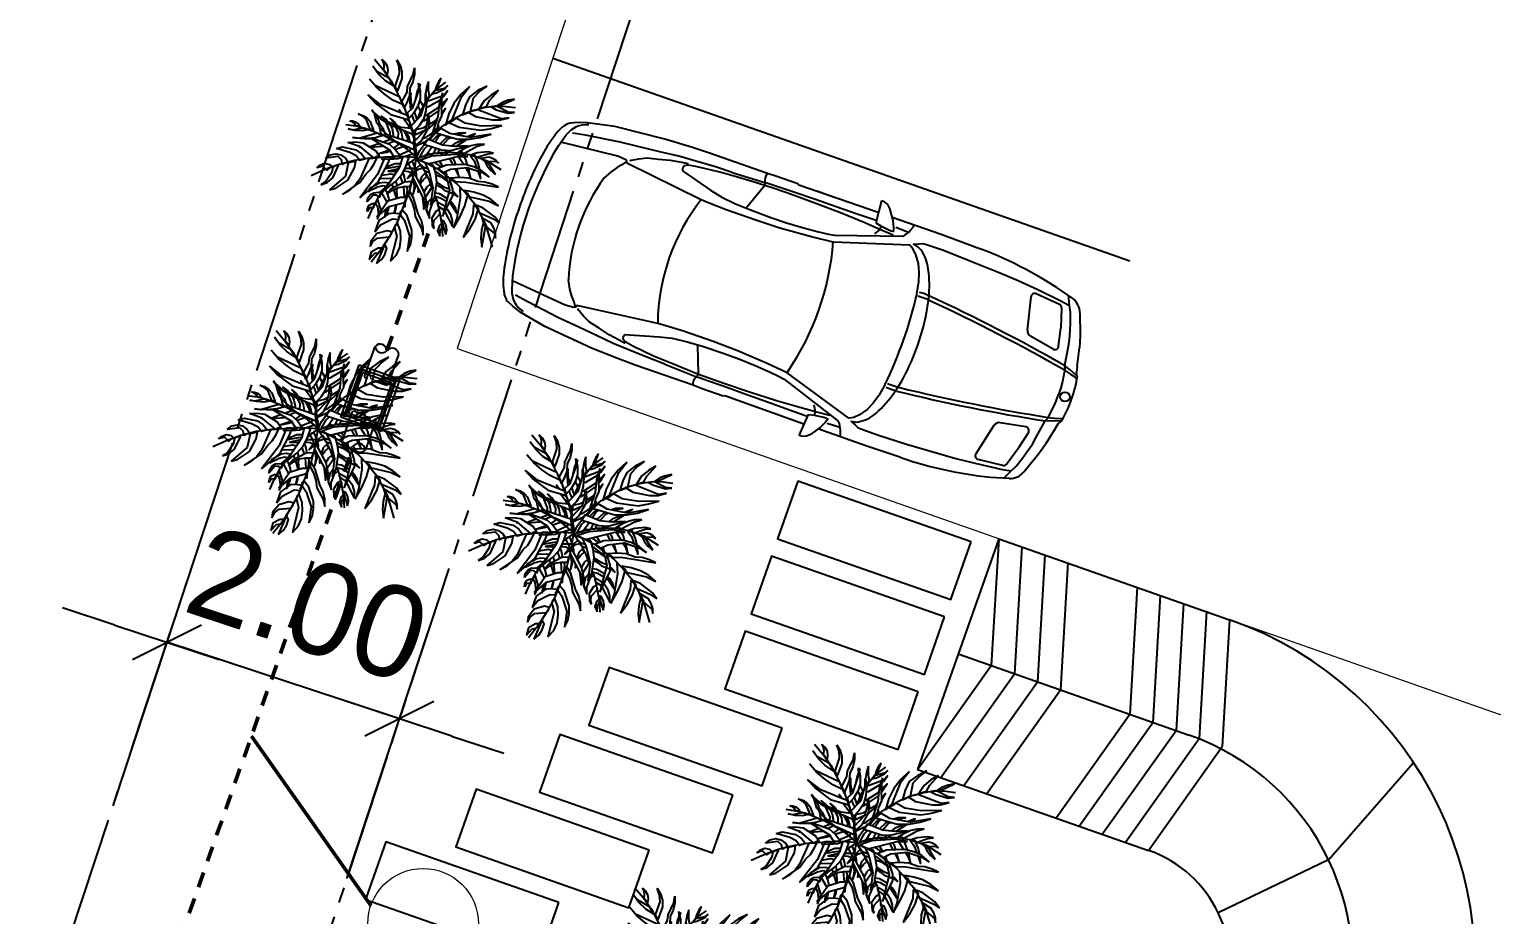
# Model space of a CAD drawing. Header units: inches. Extents: x -1366 to 1207, y -585 to 2554.
# Drawn here: x 382.28 to 394.23, y 2031.12 to 2038.36 of the extents above; entities that cross this region are included whole.
import ezdxf

# ---------------------------------------------------------------- set-up
doc = ezdxf.new("R2010")
doc.units = ezdxf.units.IN
doc.header["$MEASUREMENT"] = 0
doc.header["$PDSIZE"] = 0.05
for name, pattern in [('01-TOI$0$HIDDEN2', [0.1875, 0.125, -0.0625]), ('HIDDEN2', [0.1875, 0.125, -0.0625]), ('HOTWR', [1.625, 1, -0.125, 0.125, -0.125, 0.125, -0.125])]:
    doc.linetypes.add(name, pattern=pattern)
doc.layers.get('0').update_dxf_attribs({"linetype": 'CONTINUOUS'})
doc.layers.get('DEFPOINTS').update_dxf_attribs({"linetype": 'CONTINUOUS'})
for name, color, linetype in [('A-LAND', 251, 'CONTINUOUS'), ('A-PLNT', 84, 'CONTINUOUS'), ('DIM', 7, 'CONTINUOUS'), ('Floor-Hatch', 251, 'CONTINUOUS'), ('L', 2, 'CONTINUOUS'), ('Layout', 6, 'HOTWR'), ('Line', 6, 'CONTINUOUS'), ('Parking', 224, 'CONTINUOUS'), ('Ramp-2', 251, 'CONTINUOUS'), ('Set Back', 10, 'HOTWR'), ('Stair-1', 6, 'CONTINUOUS'), ('WALL', 7, 'CONTINUOUS')]:
    doc.layers.add(name, color=color, linetype=linetype)
doc.layers.add('A-WALL', color=2, linetype='CONTINUOUS', lineweight=13)
doc.layers.add('Road', color=1, linetype='CONTINUOUS', lineweight=15)
doc.styles.add('style10', font='THSarabun.ttf')
doc.dimstyles.new('C-CC100', dxfattribs={"dimtxt": 0.225, "dimasz": 0.15, "dimexe": 0.25, "dimexo": 0, "dimgap": 0.09, "dimtad": 1, "dimtih": 1, "dimtoh": 1, "dimzin": 0, "dimdsep": 46, "dimtxsty": 'style10', "dimblk1": 'B-2', "dimblk2": 'B-2', "dimsah": 1, "dimcen": 0.09, "dimdle": 0.18, "dimclrd": 1, "dimclre": 7, "dimclrt": 2, "dimadec": 0, "dimazin": 0, "dimtfac": 1, "dimtix": 1, "dimtmove": 2, "dimatfit": 3, "dimldrblk": 'B-2', "dimfxl": 1, "dimtolj": 1, "dimtzin": 0, "dimarcsym": 0})
doc.dimstyles.new('L-L350a-2', dxfattribs={"dimscale": 3, "dimtxt": 0.25, "dimasz": 0.15, "dimexe": 0.25, "dimexo": 0, "dimgap": 0.09, "dimtad": 1, "dimzin": 0, "dimdsep": 46, "dimtxsty": 'style10', "dimblk": 'B-3', "dimcen": 0.09, "dimdle": 0.18, "dimclrd": 1, "dimclre": 7, "dimclrt": 4, "dimadec": 0, "dimazin": 0, "dimtfac": 1, "dimtix": 1, "dimtmove": 2, "dimatfit": 3, "dimldrblk": 'B-2', "dimfxl": 1, "dimtolj": 1, "dimtzin": 0, "dimarcsym": 0})

# ---------------------------------------------------------------- blocks, each defined once
blk = doc.blocks.new('B-3')
at = {"layer": 'DIM', "color": 7}
blk.add_line((-0.495, -0.495), (0.495, 0.495), dxfattribs=at)
at = {"layer": 'DIM'}
blk.add_line((-1, 0), (1, 0), dxfattribs=at)
blk = doc.blocks.new('*D88')
at = {"layer": 'DEFPOINTS', "color": 0, "transparency": 16777216}
for p in [(383.404, 2033.347), (382.974, 2032.041), (384.874, 2031.416)]:
    blk.add_point(p, dxfattribs=at)
at = {"layer": 'DIM', "color": 7, "lineweight": -2, "transparency": 16777216}
for p, q in [((382.974, 2032.041), (383.639, 2034.059)), ((384.874, 2031.416), (385.539, 2033.433))]:
    blk.add_line(p, q, dxfattribs=at)
at = {"layer": 'DIM', "color": 1, "lineweight": -2, "transparency": 16777216}
for p, q in [((382.977, 2033.487), (382.55, 2033.628)), ((385.304, 2032.721), (383.404, 2033.347)), ((385.731, 2032.58), (386.159, 2032.439))]:
    blk.add_line(p, q, dxfattribs=at)
at = {"layer": 'DIM', "color": 1, "lineweight": -2, "transparency": 16777216, "xscale": 0.45, "yscale": 0.45, "zscale": 0.45}
for p, rotation in [((383.404, 2033.347), 341.7713442603272), ((385.304, 2032.721), 161.7713442603273)]:
    blk.add_blockref('B-3', p, dxfattribs=dict(at, rotation=rotation))
at = {"layer": 'DIM', "color": 4, "transparency": 16777216, "insert": (384.559, 2033.655), "char_height": 0.75, "attachment_point": 5, "rotation": 341.7713, "style": 'style10'}
blk.add_mtext('\\A1;2.00', dxfattribs=at)
blk = doc.blocks.new('B-2')
at = {"layer": 'DIM', "color": 2}
blk.add_line((0, 1), (0, -1), dxfattribs=at)
at = {"layer": 'DIM'}
blk.add_line((-1, 0), (1, 0), dxfattribs=at)
at = {"layer": 'DIM', "color": 2}
blk.add_circle((0, 0), 0.325, dxfattribs=at)
blk = doc.blocks.new('TP-22')
for p, q in [((0.737, -1.054), (0.604, -1.034)), ((0.971, -1.191), (0.737, -1.054))]:
    blk.add_line(p, q)
for points in [[(-1.299, 2.845), (-1.177, 2.69), (-0.812, 2.483), (-0.673, 2.241), (-0.917, 2.397), (-1.125, 2.603)], [(-1.021, 3.052), (-0.934, 2.966), (-0.864, 2.845), (-0.847, 2.707), (-0.864, 2.586), (-0.969, 2.724), (-0.951, 2.845), (-0.969, 2.948)], [(-0.569, 3.035), (-0.464, 2.862), (-0.412, 2.672), (-0.412, 2.466), (-0.551, 2.086), (-0.621, 2.224), (-0.482, 2.621), (-0.499, 2.828)], [(-0.03, 2.793), (-0.03, 2.586), (-0.082, 2.362), (-0.169, 2.172), (-0.186, 1.948), (-0.256, 1.759), (-0.343, 1.569), (-0.412, 1.759), (-0.256, 2.052), (-0.238, 2.224), (-0.065, 2.586)], [(-1.403, 2.448), (-1.229, 2.259), (-0.499, 1.914), (-0.395, 1.672), (-0.69, 1.81), (-0.951, 2), (-1.195, 2.207)], [(0.092, 2.328), (0.144, 2.086), (0.144, 1.845), (0.075, 1.621), (-0.047, 1.414), (-0.204, 1.241), (-0.238, 1.414), (-0.082, 1.569), (0.109, 2.121)], [(0.395, 2.378), (0.339, 2.194), (0.309, 1.999), (0.341, 1.791), (0.431, 1.939), (0.395, 2.092)], [(0.986, 2.248), (0.874, 2.165), (0.61, 2.099), (0.515, 1.997), (0.642, 2.026), (0.891, 2.146)], [(0.786, 2.474), (0.698, 2.362), (0.637, 2.24), (0.602, 2.108), (0.671, 2.203)], [(2.183, 2.237), (1.905, 2.099), (1.644, 1.909), (1.522, 1.651), (1.435, 1.358), (1.679, 1.461), (1.765, 1.875), (1.957, 2.065)], [(-1.456, 1.965), (-1.108, 1.69), (-0.256, 1.345), (-0.204, 1.19), (-0.725, 1.345), (-1.229, 1.724)], [(0.301, 2), (0.335, 1.741), (0.318, 1.483), (0.248, 1.224), (0.109, 1.017), (-0.082, 0.827), (-0.151, 1), (0.162, 1.328), (0.301, 1.759)], [(0.827, 2.03), (0.722, 1.685), (0.687, 1.306), (0.461, 0.633), (0.653, 0.858), (0.705, 1.099), (0.809, 1.323), (0.792, 1.685)], [(1.644, 2.22), (1.383, 1.978), (1.174, 1.703), (1.018, 1.392), (0.914, 1.047), (1.105, 1.185), (1.4, 1.909)], [(2.531, 2.099), (2.304, 1.961), (2.096, 1.789), (1.939, 1.547), (2.165, 1.616), (2.27, 1.806)], [(3.017, 1.84), (2.826, 1.806), (2.652, 1.737), (2.496, 1.634), (2.652, 1.668)], [(-1.745, 1.385), (-1.605, 1.341), (-1.485, 1.263), (-1.384, 1.151), (-1.276, 0.877), (-1.381, 0.918), (-1.497, 1.201), (-1.607, 1.306)], [(-1.335, 1.515), (-1.235, 1.402), (-1.154, 1.255), (-1.11, 1.109), (-1.01, 0.979), (-0.956, 0.842), (-0.912, 0.696), (-1.041, 0.766), (-1.098, 1.001), (-1.173, 1.104), (-1.253, 1.385)], [(-1.316, 1.465), (-1.056, 1.241), (-0.447, 0.983), (-0.117, 0.948), (-0.082, 0.758), (-0.743, 1.034), (-1.056, 1.224)], [(0.388, 1.379), (0.422, 1.155), (0.388, 0.948), (0.179, 0.569), (0.005, 0.431), (-0.03, 0.552), (0.301, 0.896), (0.37, 1.138)], [(2.861, 1.271), (2.617, 1.237), (1.905, 1.513), (1.609, 1.444), (1.835, 1.306), (2.339, 1.203), (2.6, 1.203)], [(3.017, 1.427), (2.826, 1.444), (2.496, 1.616), (2.304, 1.599), (2.461, 1.513), (2.826, 1.409)], [(-2.051, 0.927), (-1.909, 0.902), (-1.61, 0.966), (-1.417, 0.902), (-1.625, 0.869), (-1.839, 0.88)], [(-2, 1.175), (-1.911, 1.17), (-1.814, 1.138), (-1.738, 1.071), (-1.689, 0.997), (-1.813, 1.022), (-1.862, 1.096), (-1.921, 1.144)], [(-1.09, 0.965), (-0.864, 0.758), (-0.03, 0.483), (0.022, 0.258), (-0.586, 0.534), (-0.847, 0.724)], [(2.304, 0.771), (1.679, 0.668), (1.053, 0.789), (0.774, 0.944), (0.618, 0.806), (1.279, 0.616), (1.644, 0.616), (1.974, 0.668)], [(2.635, 1.03), (2.018, 1.015), (1.505, 1.099), (1.244, 1.254), (1.035, 1.116), (1.331, 0.978), (1.992, 0.892), (2.322, 0.944)], [(-2.064, 0.517), (-1.821, 0.534), (-1.595, 0.5), (-1.212, 0.258), (-1.09, 0.069), (-1.177, 0.086), (-1.264, 0.034), (-1.677, 0.379)], [(-1.915, 0.661), (-1.729, 0.642), (-1.164, 0.808), (-0.99, 0.727), (-1.218, 0.659), (-1.452, 0.636), (-1.685, 0.631)], [(-1.542, 0.638), (-1.282, 0.638), (-0.795, 0.465), (-0.604, 0.293), (-0.447, 0.086), (-0.656, 0.086), (-0.777, 0.276), (-1.334, 0.621)], [(1.609, 0.409), (1.192, 0.39), (0.822, 0.433), (0.374, 0.616), (0.253, 0.461), (0.792, 0.289), (1.07, 0.271)], [(2.101, 0.464), (1.886, 0.457), (1.687, 0.414), (1.493, 0.326), (1.317, 0.22), (1.494, 0.192), (1.883, 0.404)], [(-2.742, 0.034), (-2.603, 0.138), (-2.429, 0.172), (-2.273, 0.138), (-2.134, 0.034), (-2.047, -0.104), (-2.134, -0.104), (-2.221, -0.155), (-2.255, -0.017), (-2.36, 0.086)], [(-2.412, 0.327), (-2.221, 0.379), (-1.821, 0.293), (-1.647, 0.172), (-1.525, 0.017), (-1.699, -0.035), (-1.803, 0.103), (-2.003, 0.207)], [(-2.221, -1.069), (-1.699, -0.707), (-1.508, -0.448), (-1.369, -0.311), (-1.264, -0.138), (-1.177, 0.034), (-1.421, 0.017), (-1.699, -0.604), (-1.838, -0.793), (-2.012, -0.949)], [(-1.699, -1.173), (-1.143, -0.707), (-0.83, -0.121), (-0.76, 0.069), (-0.934, 0.069), (-1.16, -0.466)], [(-1.09, -1), (-0.847, -0.862), (-0.621, -0.69), (-0.43, -0.483), (-0.291, -0.224), (-0.204, 0.034), (-0.291, 0.086), (-0.395, 0.069), (-0.482, -0.242), (-0.847, -0.793)], [(1.592, 0.082), (1.226, 0.151), (0.496, 0.099), (0.148, -0.022), (0.392, -0.142), (1.279, 0.082)], [(2.379, 0.19), (2.212, 0.226), (1.879, 0.199), (1.724, 0.144), (1.88, 0.064), (2.208, 0.172)], [(2.53, -0.113), (2.455, -0.029), (2.351, 0.03), (2.237, 0.063), (2.002, 0.022), (2.149, -0.066), (2.445, -0.055)], [(-3.003, -0.259), (-2.899, -0.173), (-2.76, -0.121), (-2.62, -0.155), (-2.516, -0.242), (-2.62, -0.259), (-2.707, -0.328), (-2.829, -0.207)], [(-2.881, -0.776), (-2.69, -0.707), (-2.516, -0.569), (-2.342, -0.19), (-2.429, -0.19), (-2.516, -0.242), (-2.551, -0.397), (-2.742, -0.69)], [(-2.62, -0.931), (-2.429, -0.88), (-2.064, -0.638), (-1.855, -0.259), (-1.821, -0.052), (-2.047, -0.104), (-2.134, -0.517)], [(-0.509, -0.288), (-0.83, -0.358), (-0.563, -0.363)], [(-0.319, -0.283), (-0.357, -0.353), (-0.217, -0.367), (-0.06, -0.436), (-0.025, -0.367), (-0.025, -0.28)], [(-0.102, -0.395), (-0.242, -0.588), (-0.095, -0.462)], [(0.357, -1.625), (0.34, -1.298), (0.27, -0.987), (-0.043, -0.401), (-0.078, -0.487), (-0.078, -0.574), (0.27, -1.246)], [(-0.001, -0.3), (0.013, -0.356), (0.096, -0.296), (0.214, -0.258), (0.2, -0.203), (0.158, -0.156)], [(0.461, -1.401), (0.583, -1.177), (0.653, -0.694), (0.618, -0.436), (0.548, -0.194), (0.427, -0.142), (0.288, -0.108), (0.409, -0.349), (0.531, -0.867)], [(2.252, -0.539), (2.026, -0.349), (1.783, -0.229), (1.505, -0.16), (0.948, -0.177), (0.687, -0.28), (0.844, -0.401), (1.07, -0.298), (1.574, -0.246), (2.044, -0.401)], [(2.437, -0.466), (2.177, -0.041), (2.097, -0.028), (2.177, -0.193), (2.293, -0.342)], [(-0.877, -1.074), (-0.721, -0.953), (-0.547, -0.867), (-0.356, -0.832), (-0.165, -0.832), (-0.112, -0.677), (-0.338, -0.694), (-0.738, -0.901)], [(0.827, -1.746), (1.14, -1.108), (1.14, -0.918), (1.035, -0.574), (0.896, -0.453), (0.983, -0.694), (1.035, -0.936), (0.931, -1.349)], [(2.531, -0.849), (2.339, -0.763), (2.113, -0.694), (1.905, -0.677), (1.626, -0.574), (1.348, -0.556), (1.07, -0.574), (1.209, -0.677), (1.539, -0.694)], [(1.157, -2.091), (1.348, -1.763), (1.505, -1.418), (1.609, -1.056), (1.348, -0.867), (1.366, -1.177), (1.261, -1.798)], [(-1.473, -1.302), (-1.448, -1.179), (-1.37, -1.076), (-1.268, -1.018), (-1.142, -1.007), (-1.028, -1.04), (-1.075, -1.082), (-1.097, -1.153), (-1.183, -1.095), (-1.29, -1.089)], [(-1.173, -1.763), (-0.802, -1.442), (-0.321, -1.315), (-0.269, -1.16), (-0.46, -1.16), (-0.843, -1.28)], [(0.235, -2.315), (0.235, -2.091), (0.183, -1.867), (0.079, -1.66), (-0.06, -1.177), (-0.182, -0.97), (-0.217, -1.022), (-0.217, -1.108), (-0.112, -1.298), (-0.043, -1.522), (-0.008, -1.746), (0.183, -2.108)], [(2.531, -1.418), (2.304, -1.229), (2.061, -1.091), (1.783, -1.005), (1.505, -0.953), (1.661, -1.143), (2.252, -1.28)], [(-1.473, -1.588), (-1.458, -1.491), (-1.408, -1.395), (-1.315, -1.347), (-1.217, -1.343), (-1.265, -1.403), (-1.279, -1.483), (-1.404, -1.476)], [(-1.243, -2.212), (-1.069, -2.003), (-0.704, -1.815), (-0.512, -1.832), (-0.512, -1.746), (-0.46, -1.677), (-0.651, -1.643), (-0.825, -1.66), (-1.121, -1.867)], [(-0.251, -2.815), (-0.147, -2.608), (-0.112, -2.384), (-0.112, -2.16), (-0.251, -1.729), (-0.408, -1.539), (-0.46, -1.591), (-0.477, -1.66), (-0.338, -1.867), (-0.182, -2.332)], [(0.574, -2.109), (0.546, -1.982), (0.571, -1.859), (0.744, -1.671), (0.748, -1.6), (0.716, -1.545), (0.624, -1.593), (0.495, -1.792), (0.508, -2.016)], [(1.453, -2.384), (1.661, -2.125), (1.818, -1.832), (1.922, -1.505), (1.765, -1.401), (1.748, -1.66)], [(2.565, -1.953), (2.426, -1.763), (2.061, -1.487), (1.852, -1.401), (1.939, -1.625), (2.374, -1.815)], [(2.444, -2.401), (2.444, -2.246), (2.391, -2.091), (2.304, -1.953), (2.026, -1.781), (2.096, -2.005), (2.409, -2.263)], [(-1.382, -2.66), (-1.295, -2.505), (-1.156, -2.401), (-0.808, -2.367), (-0.738, -2.298), (-0.721, -2.212), (-0.86, -2.177), (-1.173, -2.263), (-1.364, -2.505)], [(-0.756, -3.108), (-0.582, -2.919), (-0.477, -2.694), (-0.443, -2.436), (-0.46, -2.194), (-0.547, -1.953), (-0.617, -2.005), (-0.634, -2.091), (-0.564, -2.35)], [(0.747, -2.342), (0.75, -2.154), (0.808, -2.086), (0.82, -2.024), (0.798, -1.96), (0.731, -2.019), (0.676, -2.186)], [(0.929, -2.298), (0.955, -2.156), (0.937, -2.021), (0.873, -1.893), (0.769, -1.851), (0.801, -1.907)], [(2.026, -2.677), (2.148, -2.005), (2.078, -1.918), (2.009, -2.16), (1.992, -2.418)], [(-1.19, -3.177), (-1.034, -3.056), (-0.93, -2.901), (-0.877, -2.712), (-0.947, -2.574), (-0.964, -2.66)], [(-1.416, -3.056), (-1.243, -2.867), (-1.121, -2.85), (-1.051, -2.798), (-1.016, -2.712), (-1.138, -2.712), (-1.347, -2.832)]]:
    blk.add_lwpolyline(points, close=True)
for points in [[(-1.247, 3.052), (-0.986, 2.741), (-0.743, 2.397), (-0.36, 1.638), (-0.082, 0.845), (-0.012, 0.431), (0.04, 0.052)], [(0.105, 2.107), (0.139, 2.285), (0.055, 2.075), (0.005, 1.845), (0.009, 1.831)], [(0.332, 1.769), (0.409, 1.886), (0.574, 2.083), (0.752, 2.225), (0.93, 2.35)], [(-0.077, 1.583), (-0.128, 1.727), (-0.146, 2.014), (-0.171, 1.756), (-0.151, 1.505), (-0.15, 1.502)], [(0.075, 1.622), (0.159, 1.444), (0.241, 1.618), (0.132, 1.807)], [(0.326, 1.596), (0.401, 1.609), (0.726, 1.798), (0.868, 1.924), (0.976, 2.088), (0.861, 1.951), (0.339, 1.756), (0.334, 1.749)], [(0.796, 1.593), (0.842, 1.648), (0.97, 1.847), (0.792, 1.68)], [(-0.426, 1.413), (-0.499, 1.515), (-0.458, 1.427)], [(-0.108, 1.346), (-0.085, 1.26), (-0.026, 1.132)], [(0.054, 1.214), (-0.028, 1.446)], [(0.009, -0.004), (0.131, 0.271), (0.322, 0.53), (0.548, 0.771), (0.809, 0.996), (1.105, 1.203), (1.435, 1.375), (1.765, 1.496), (2.096, 1.582), (2.444, 1.634), (2.757, 1.616), (3.052, 1.582)], [(0.064, 1.226), (0.15, 1.453), (0.271, 1.679), (0.278, 1.689)], [(0.207, 1.163), (0.286, 1.187), (0.687, 1.46), (0.703, 1.48)], [(0.267, 1.653), (0.211, 1.575), (0.243, 1.581)], [(0.715, 1.608), (0.642, 1.54), (0.322, 1.337), (0.276, 1.328)], [(0.807, 1.364), (0.916, 1.546), (0.805, 1.409)], [(-2.123, 1.065), (-1.83, 1.023), (-1.531, 0.953), (-0.954, 0.726), (-0.418, 0.429), (-0.18, 0.237), (0.032, 0.056)], [(-0.92, 1.183), (-0.933, 1.216), (-1.043, 1.32), (-0.897, 1.214), (-0.84, 1.15)], [(-0.775, 0.729), (-0.77, 0.823), (-0.896, 1.127)], [(-0.631, 1.061), (-0.653, 1.112), (-0.77, 1.243), (-0.626, 1.119), (-0.556, 1.029)], [(-0.764, 1.048), (-0.71, 0.927), (-0.675, 0.755), (-0.676, 0.696)], [(-0.526, 0.647), (-0.52, 0.81), (-0.591, 0.971)], [(-0.489, 0.929), (-0.423, 0.795), (-0.398, 0.615), (-0.399, 0.605)], [(-0.358, 1.236), (-0.223, 1.053), (-0.181, 0.955)], [(-0.101, 0.766), (-0.02, 0.577), (-0.025, 0.792), (-0.113, 0.949), (-0.165, 1.121), (-0.244, 1.202)], [(-0.026, 0.538), (-0.059, 0.526), (-0.05, 0.382), (0.327, 0.55), (0.487, 0.675), (0.713, 1.012), (0.495, 0.799), (0.273, 0.643), (0.207, 0.62)], [(0.043, 0.011), (-0.024, 0.22), (-0.046, 0.453), (-0.04, 0.695), (-0.013, 0.896)], [(0.334, 1.013), (0.226, 0.948), (0, 0.898), (-0.019, 0.747), (0.302, 0.901)], [(0.136, 1.301), (0.105, 1.295), (0.095, 1.258)], [(0.383, 0.94), (0.433, 0.964), (0.632, 1.141), (0.632, 1.142)], [(0.663, 1.232), (0.626, 1.186), (0.406, 1.055)], [(-1.419, 0.389), (-1.387, 0.391), (-1.118, 0.487)], [(-0.988, 0.534), (-0.756, 0.617), (-0.652, 0.557), (-0.825, 0.476)], [(-0.66, 0.344), (-0.488, 0.468), (-0.377, 0.382), (-0.612, 0.301)], [(-0.408, 0.454), (-0.41, 0.419), (-0.532, 0.479), (-0.53, 0.509)], [(-0.239, 0.552), (-0.235, 0.642), (-0.314, 0.808), (-0.369, 0.878)], [(-0.307, 0.852), (-0.294, 0.842), (-0.213, 0.713), (-0.171, 0.529)], [(0.762, 0.765), (0.63, 0.685), (0.509, 0.561)], [(0.593, 0.527), (0.692, 0.673), (0.787, 0.757)], [(1.011, 0.693), (0.932, 0.651), (0.738, 0.467)], [(0.824, 0.433), (1.012, 0.638), (1.088, 0.671)], [(1.47, 0.616), (1.401, 0.564), (1.199, 0.485), (1.093, 0.401)], [(1.265, 0.748), (1.343, 0.781), (1.523, 0.808), (1.308, 0.801), (1.176, 0.765)], [(1.233, 0.392), (1.581, 0.616)], [(1.665, 0.671), (1.825, 0.774), (1.679, 0.728), (1.588, 0.686)], [(0.022, 0.052), (-0.447, 0.086), (-1.386, 0.034), (-1.855, -0.035), (-2.325, -0.155), (-2.76, -0.311), (-3.177, -0.5)], [(-1.665, 0.369), (-1.71, 0.373), (-1.672, 0.375)], [(-0.982, 0.403), (-1.011, 0.389), (-1.371, 0.359)], [(0.009, 0.013), (-0.06, -0.47), (-0.182, -0.953), (-0.547, -1.901), (-0.79, -2.35), (-1.051, -2.763), (-1.347, -3.143)], [(-1.157, 0.172), (-1.141, 0.172), (-0.798, 0.288)], [(-0.76, 0.249), (-0.87, 0.212), (-1.132, 0.163), (-1.151, 0.163)], [(-0.487, 0.139), (-0.214, 0.257), (-0.077, 0.16), (-0.542, 0.015), (-0.776, -0.008), (-1.026, 0.005), (-0.961, 0.005)], [(-0.781, 0.012), (-0.609, 0.086)], [(0.023, 0.048), (-0.249, -0.161), (-0.279, -0.191)], [(-0.154, 0.339), (-0.17, 0.246), (-0.248, 0.294), (-0.245, 0.38)], [(0.009, 0.013), (0.322, -0.108), (0.653, -0.28), (1.261, -0.746), (1.522, -1.022), (1.783, -1.332), (1.974, -1.677), (2.148, -2.005), (2.339, -2.677)], [(0.035, 0.02), (0.264, 0.106), (0.527, 0.173), (1.084, 0.214), (1.36, 0.191), (1.652, 0.148), (1.924, 0.053), (2.177, -0.041), (2.607, -0.314)], [(0.035, 0.02), (0.231, -0.276), (0.399, -0.598), (0.523, -0.928)], [(0.374, 0.422), (0.258, 0.303), (0.127, 0.069), (0.318, 0.121), (0.496, 0.383)], [(0.535, 0.102), (0.428, 0.169), (0.337, 0.138), (0.245, 0.089), (0.349, 0.048)], [(0.623, 0.343), (0.546, 0.189), (0.69, 0.2), (0.737, 0.306)], [(0.984, 0.133), (0.877, 0.199), (0.743, 0.197), (0.874, 0.126)], [(0.959, 0.278), (0.896, 0.215), (1.022, 0.227), (1.082, 0.274)], [(1.029, 0.019), (1.053, 0.001), (1.143, -0.171)], [(1.229, -0.168), (1.193, -0.042), (1.119, 0.041)], [(1.588, -0.18), (1.543, -0.034), (1.424, 0.214), (1.19, 0.191), (1.231, 0.15)], [(1.299, 0.082), (1.35, 0.03), (1.47, -0.161)], [(1.965, -0.319), (1.914, -0.107), (1.812, 0.122), (1.676, 0.102), (1.792, -0.047), (1.872, -0.273)], [(-1.023, -0.484), (-0.749, -0.438), (-0.633, -0.471)], [(-0.479, -0.23), (-0.521, -0.218), (-0.919, -0.288)], [(-0.889, -0.232), (-0.622, -0.123), (-0.449, -0.124)], [(-0.301, -0.691), (-0.357, -0.459), (-0.382, -0.395)], [(-0.268, -0.158), (-0.249, -0.161), (-0.278, -0.187)], [(0.035, -0.546), (0.036, -0.463), (-0.014, -0.254), (-0.092, -0.071), (-0.164, -0.085), (-0.212, -0.145), (-0.109, -0.356), (-0.04, -0.834), (-0.073, -1.065), (-0.007, -0.871), (0.016, -0.754)], [(0.147, -0.757), (0.158, -0.728), (0.246, -0.617), (0.35, -0.524), (0.303, -0.414), (0.188, -0.533), (0.121, -0.708)], [(0.382, -0.295), (0.207, -0.23), (0.23, -0.294), (0.272, -0.341), (0.421, -0.398)], [(0.585, -0.094), (0.745, -0.206), (0.773, -0.246)], [(0.623, -0.476), (0.787, -0.538), (1.018, -0.703), (0.85, -0.533), (0.662, -0.398), (0.601, -0.375)], [(0.839, -0.22), (0.731, -0.057)], [(0.87, -0.389), (0.966, -0.53), (0.927, -0.363)], [(1.202, -0.284), (1.332, -0.541), (1.259, -0.278)], [(1.527, -0.251), (1.594, -0.358), (1.68, -0.568), (1.625, -0.297), (1.613, -0.259)], [(1.901, -0.354), (1.983, -0.585), (1.972, -0.378)], [(-0.891, -0.83), (-0.996, -0.81), (-1.155, -0.85), (-1.436, -0.983), (-1.357, -0.862), (-1.097, -0.715), (-0.944, -0.696), (-0.803, -0.722), (-0.846, -0.792)], [(-0.71, -0.587), (-1.061, -0.598), (-1.091, -0.61)], [(-0.799, -0.721), (-0.891, -0.831)], [(-0.717, -0.763), (-0.682, -0.872)], [(-0.561, -0.809), (-0.585, -0.68), (-0.591, -0.658)], [(-0.547, -1.187), (-0.567, -0.967), (-0.562, -0.874)], [(-0.466, -0.523), (-0.398, -0.725)], [(-0.368, -0.834), (-0.343, -1.16)], [(-0.331, -1.317), (-0.32, -1.454), (-0.243, -0.93), (-0.267, -0.832)], [(0.072, -0.863), (0.079, -1.001), (0.096, -0.909)], [(0.307, -1.152), (0.499, -0.863), (0.452, -0.753), (0.348, -0.846), (0.267, -0.981)], [(0.475, -0.629), (0.407, -0.608), (0.413, -0.653), (0.455, -0.7), (0.495, -0.714)], [(0.641, -0.775), (0.751, -0.84), (0.878, -0.946), (1.158, -1.05), (1.287, -1.137), (1.178, -1.015), (1.14, -0.988)], [(1.031, -0.915), (0.884, -0.856), (0.65, -0.709)], [(-0.973, -0.934), (-1.154, -1.203), (-1.316, -1.499), (-1.451, -1.804)], [(-1.075, -1.62), (-1.058, -1.521), (-1.147, -1.231), (-1.194, -1.273), (-1.217, -1.343), (-1.16, -1.444), (-1.122, -1.697), (-1.156, -1.811), (-1.092, -1.693)], [(-0.938, -0.914), (-1.028, -1.04), (-0.875, -1.308), (-0.878, -1.332)], [(-0.795, -1.265), (-0.849, -1.032), (-0.927, -0.908)], [(-0.665, -0.925), (-0.596, -1.144), (-0.591, -1.201)], [(0.2, -1.11), (0.252, -1.52), (0.282, -1.296)], [(0.488, -1.195), (0.478, -1.201), (0.392, -1.295), (0.331, -1.551), (0.432, -1.798), (0.425, -1.6), (0.533, -1.32), (0.646, -1.237), (0.604, -1.19), (0.599, -1.127), (0.589, -1.133)], [(0.59, -1.129), (0.757, -1.171), (0.948, -1.281)], [(0.592, -1.112), (0.66, -1.291), (0.745, -1.653), (0.804, -2.005), (0.827, -2.355)], [(0.902, -1.46), (0.85, -1.409), (0.685, -1.32), (0.672, -1.381), (0.705, -1.437), (0.868, -1.544), (0.876, -1.559)], [(1.032, -1.328), (1.068, -1.349), (1.264, -1.646), (1.221, -1.482), (1.131, -1.343), (1.062, -1.266)], [(-0.906, -1.532), (-0.939, -1.769), (-0.86, -1.648), (-0.806, -1.445)], [(-0.588, -1.385), (-0.599, -1.483), (-0.654, -1.65), (-0.591, -1.386)], [(0.898, -1.601), (1.132, -2.05), (1.134, -1.862), (1.083, -1.689), (0.976, -1.532), (0.946, -1.503)]]:
    blk.add_lwpolyline(points)
blk = doc.blocks.new('BMW 820 oben')
at = {"layer": 'A-LAND'}
for p, q in [((-1.984, 1.017), (-2.004, 1.017)), ((-2.004, 1.017), (-1.989, 0.83)), ((-1.965, 1.014), (-1.984, 1.017)), ((-1.945, 1.004), (-1.965, 1.014)), ((-1.919, 0.98), (-1.945, 1.004)), ((-1.861, 0.896), (-1.919, 0.98)), ((-4.261, 0.867), (-4.483, 0.823)), ((-3.842, 0.906), (-4.261, 0.867)), ((-3.606, 0.915), (-3.842, 0.906)), ((-3.45, 0.918), (-3.606, 0.915)), ((-2.966, 0.917), (-3.45, 0.918)), ((-3.232, 0.831), (-2.954, 0.842)), ((-2.877, 0.921), (-2.966, 0.917)), ((-2.963, 0.904), (-2.965, 0.886)), ((-2.965, 0.886), (-2.961, 0.861)), ((-2.955, 0.917), (-2.963, 0.904)), ((-2.961, 0.861), (-2.952, 0.839)), ((-2.858, 0.844), (-2.954, 0.842)), ((-2.952, 0.839), (-2.946, 0.819)), ((-2.696, 0.921), (-2.877, 0.921)), ((-2.722, 0.844), (-2.858, 0.844)), ((-2.518, 0.847), (-2.722, 0.844)), ((-2.686, 0.914), (-2.696, 0.921)), ((-1.999, 0.917), (-2.685, 0.914)), ((-2.392, 0.915), (-2.53, 0.915)), ((-2.338, 0.846), (-2.518, 0.847)), ((-2.146, 0.848), (-2.338, 0.846)), ((-1.984, 0.85), (-2.146, 0.848)), ((-1.453, 0.917), (-1.877, 0.917)), ((-1.836, 0.843), (-1.861, 0.896)), ((-1.83, 0.826), (-1.836, 0.843)), ((-1.71, 0.846), (-1.821, 0.849)), ((-1.728, 0.817), (-1.71, 0.846)), ((-1.71, 0.846), (-1.7, 0.868)), ((-1.7, 0.868), (-1.689, 0.898)), ((-1.689, 0.898), (-1.686, 0.917)), ((-1.158, 0.913), (-1.453, 0.917)), ((-4.559, 0.797), (-4.614, 0.774)), ((-4.465, 0.72), (-4.571, 0.702)), ((-4.483, 0.823), (-4.559, 0.797)), ((-4.179, 0.761), (-4.465, 0.72)), ((-4.042, 0.775), (-4.179, 0.761)), ((-3.836, 0.796), (-4.042, 0.775)), ((-3.837, 0.731), (-3.927, 0.711)), ((-3.741, 0.756), (-3.837, 0.731)), ((-3.688, 0.811), (-3.836, 0.796)), ((-3.649, 0.77), (-3.741, 0.756)), ((-3.543, 0.819), (-3.688, 0.811)), ((-3.594, 0.778), (-3.649, 0.77)), ((-3.623, 0.751), (-3.628, 0.727)), ((-3.628, 0.727), (-3.621, 0.71)), ((-3.593, 0.768), (-3.623, 0.751)), ((-3.528, 0.778), (-3.593, 0.768)), ((-3.376, 0.828), (-3.543, 0.819)), ((-3.341, 0.799), (-3.528, 0.778)), ((-3.232, 0.831), (-3.376, 0.828)), ((-3.299, 0.802), (-3.341, 0.799)), ((-3.179, 0.808), (-3.299, 0.802)), ((-3.045, 0.816), (-3.179, 0.808)), ((-2.946, 0.819), (-3.045, 0.816)), ((-2.946, 0.819), (-3.029, 0.593)), ((-2.856, 0.82), (-2.946, 0.819)), ((-2.725, 0.821), (-2.856, 0.82)), ((-2.503, 0.818), (-2.725, 0.821)), ((-2.273, 0.812), (-2.503, 0.818)), ((-2.074, 0.801), (-2.273, 0.812)), ((-2.273, 0.624), (-1.744, 0.801)), ((-1.666, 0.75), (-2.265, 0.567)), ((-1.941, 0.791), (-2.074, 0.801)), ((-1.989, 0.83), (-1.943, 0.821)), ((-1.941, 0.791), (-1.969, 0.742)), ((-1.943, 0.821), (-1.864, 0.81)), ((-1.941, 0.82), (-1.941, 0.791)), ((-1.821, 0.782), (-1.941, 0.791)), ((-1.864, 0.81), (-1.839, 0.811)), ((-1.829, 0.806), (-1.83, 0.826)), ((-1.744, 0.801), (-1.728, 0.817)), ((-1.631, 0.73), (-1.666, 0.75)), ((-1.643, 0.767), (-1.6, 0.785)), ((-1.594, 0.694), (-1.631, 0.73)), ((-1.6, 0.785), (-1.571, 0.798)), ((-1.571, 0.798), (-1.546, 0.8)), ((-1.546, 0.8), (-1.393, 0.802)), ((-1.393, 0.802), (-1.151, 0.794)), ((-1.151, 0.794), (-0.888, 0.78)), ((-0.888, 0.78), (-0.734, 0.771)), ((-0.734, 0.771), (-0.559, 0.755)), ((-0.559, 0.755), (-0.356, 0.731)), ((-0.352, 0.699), (-0.559, 0.718)), ((-0.264, 0.78), (-0.366, 0.809)), ((-0.356, 0.731), (-0.276, 0.718)), ((-0.31, 0.793), (-0.274, 0.72)), ((-0.274, 0.72), (-0.247, 0.666)), ((-4.647, 0.562), (-4.614, 0.672)), ((-4.16, 0.646), (-4.626, 0.602)), ((-4.088, 0.641), (-4.16, 0.646)), ((-4.077, 0.628), (-4.105, 0.591)), ((-4.075, 0.632), (-4.088, 0.641)), ((-4.071, 0.618), (-4.075, 0.632)), ((-3.398, 0.536), (-4.071, 0.618)), ((-3.991, 0.681), (-4.057, 0.642)), ((-3.927, 0.711), (-3.991, 0.681)), ((-3.621, 0.71), (-3.352, 0.635)), ((-3.352, 0.635), (-3.247, 0.612)), ((-3.247, 0.612), (-3.122, 0.598)), ((-3.122, 0.598), (-2.991, 0.591)), ((-2.533, 0.596), (-2.405, 0.606)), ((-2.405, 0.606), (-2.324, 0.615)), ((-2.324, 0.615), (-2.273, 0.624)), ((-1.549, 0.632), (-1.594, 0.694)), ((-1.52, 0.567), (-1.549, 0.632)), ((-0.528, 0.413), (-0.591, 0.681)), ((-0.326, 0.678), (-0.277, 0.52)), ((-0.247, 0.666), (-0.219, 0.588)), ((-0.171, 0.688), (-0.107, 0.511)), ((-4.168, 0.509), (-4.205, 0.442)), ((-4.134, 0.558), (-4.168, 0.509)), ((-4.105, 0.591), (-4.134, 0.558)), ((-3.328, 0.532), (-3.398, 0.536)), ((-3.179, 0.527), (-3.328, 0.532)), ((-2.92, 0.526), (-3.179, 0.527)), ((-2.991, 0.591), (-2.813, 0.588)), ((-2.715, 0.53), (-2.92, 0.526)), ((-2.813, 0.588), (-2.677, 0.59)), ((-2.446, 0.549), (-2.715, 0.53)), ((-2.677, 0.59), (-2.533, 0.596)), ((-2.265, 0.567), (-2.446, 0.549)), ((-1.496, 0.493), (-1.52, 0.567)), ((-1.479, 0.396), (-1.496, 0.493)), ((-0.244, 0.374), (-0.277, 0.52)), ((-0.219, 0.588), (-0.2, 0.525)), ((-0.2, 0.525), (-0.181, 0.453)), ((-0.107, 0.511), (-0.08, 0.418)), ((-1.426, 0.415), (-1.463, 0.412)), ((-1.44, 0.38), (-1.463, 0.38)), ((-1.387, 0.379), (-1.44, 0.38)), ((-1.375, 0.412), (-1.426, 0.415)), ((-1.36, 0.376), (-1.387, 0.379)), ((-0.279, 0.337), (-0.488, 0.375)), ((-0.181, 0.453), (-0.17, 0.396)), ((-0.17, 0.396), (-0.146, 0.24)), ((-0.046, 0.267), (-0.08, 0.418)), ((-0.09, 0.223), (-0.146, 0.24)), ((-0.146, 0.24), (-0.132, 0.207)), ((-0.046, 0.267), (-0.035, 0.221)), ((-0.134, 0.205), (-0.078, 0.191)), ((-0.132, 0.207), (-0.125, 0.157)), ((-0.125, 0.157), (-0.118, 0.111)), ((-0.023, 0.196), (-0.09, 0.223)), ((-0.078, 0.191), (-0.037, 0.18)), ((-0.037, 0.18), (-0.019, 0.17)), ((-0.019, 0.194), (-0.035, 0.221)), ((-0.118, 0.111), (-0.115, 0.057)), ((-0.115, 0.057), (-0.113, 0)), ((-0.115, -0.057), (-0.113, 0)), ((0, 0), (0, 0)), ((-0.125, -0.157), (-0.118, -0.111)), ((-0.118, -0.111), (-0.115, -0.057)), ((-0.146, -0.24), (-0.132, -0.207)), ((-0.09, -0.223), (-0.146, -0.24)), ((-0.134, -0.205), (-0.078, -0.191)), ((-0.132, -0.207), (-0.125, -0.157)), ((-0.023, -0.196), (-0.09, -0.223)), ((-0.078, -0.191), (-0.037, -0.18)), ((-0.046, -0.267), (-0.035, -0.221)), ((-0.037, -0.18), (-0.019, -0.17)), ((-0.019, -0.194), (-0.035, -0.221)), ((-0.279, -0.337), (-0.488, -0.375)), ((-0.17, -0.396), (-0.146, -0.24)), ((-0.046, -0.267), (-0.08, -0.418)), ((-4.168, -0.509), (-4.205, -0.442)), ((-1.479, -0.396), (-1.496, -0.493)), ((-1.44, -0.38), (-1.463, -0.38)), ((-1.426, -0.415), (-1.463, -0.412)), ((-1.387, -0.379), (-1.44, -0.38)), ((-1.375, -0.412), (-1.426, -0.415)), ((-1.36, -0.376), (-1.387, -0.379)), ((-0.528, -0.413), (-0.591, -0.681)), ((-0.244, -0.374), (-0.277, -0.52)), ((-0.2, -0.525), (-0.181, -0.453)), ((-0.181, -0.453), (-0.17, -0.396)), ((-0.107, -0.511), (-0.08, -0.418)), ((-4.647, -0.562), (-4.614, -0.672)), ((-4.134, -0.558), (-4.168, -0.509)), ((-4.105, -0.591), (-4.134, -0.558)), ((-4.077, -0.628), (-4.105, -0.591)), ((-3.398, -0.536), (-4.071, -0.618)), ((-3.328, -0.532), (-3.398, -0.536)), ((-3.179, -0.527), (-3.328, -0.532)), ((-2.92, -0.526), (-3.179, -0.527)), ((-3.122, -0.598), (-2.991, -0.591)), ((-2.946, -0.819), (-3.029, -0.593)), ((-2.991, -0.591), (-2.813, -0.588)), ((-2.715, -0.53), (-2.92, -0.526)), ((-2.813, -0.588), (-2.677, -0.59)), ((-2.446, -0.549), (-2.715, -0.53)), ((-2.677, -0.59), (-2.533, -0.596)), ((-2.533, -0.596), (-2.405, -0.606)), ((-2.265, -0.567), (-2.446, -0.549)), ((-1.666, -0.75), (-2.265, -0.567)), ((-1.52, -0.567), (-1.549, -0.632)), ((-1.496, -0.493), (-1.52, -0.567)), ((-0.326, -0.678), (-0.277, -0.52)), ((-0.247, -0.666), (-0.219, -0.588)), ((-0.219, -0.588), (-0.2, -0.525)), ((-0.171, -0.688), (-0.107, -0.511)), ((-4.16, -0.646), (-4.626, -0.602)), ((-4.465, -0.72), (-4.571, -0.702)), ((-4.088, -0.641), (-4.16, -0.646)), ((-4.075, -0.632), (-4.088, -0.641)), ((-4.071, -0.618), (-4.075, -0.632)), ((-3.991, -0.681), (-4.057, -0.642)), ((-3.927, -0.711), (-3.991, -0.681)), ((-3.837, -0.731), (-3.927, -0.711)), ((-3.628, -0.727), (-3.621, -0.71)), ((-3.621, -0.71), (-3.352, -0.635)), ((-3.352, -0.635), (-3.247, -0.612)), ((-3.247, -0.612), (-3.122, -0.598)), ((-2.405, -0.606), (-2.324, -0.615)), ((-2.324, -0.615), (-2.273, -0.624)), ((-2.273, -0.624), (-1.744, -0.801)), ((-1.594, -0.694), (-1.631, -0.73)), ((-1.549, -0.632), (-1.594, -0.694)), ((-0.352, -0.699), (-0.559, -0.718)), ((-0.274, -0.72), (-0.247, -0.666)), ((-4.559, -0.797), (-4.614, -0.774)), ((-4.483, -0.823), (-4.559, -0.797)), ((-4.261, -0.867), (-4.483, -0.823)), ((-4.179, -0.761), (-4.465, -0.72)), ((-4.042, -0.775), (-4.179, -0.761)), ((-3.836, -0.796), (-4.042, -0.775)), ((-3.741, -0.756), (-3.837, -0.731)), ((-3.688, -0.811), (-3.836, -0.796)), ((-3.649, -0.77), (-3.741, -0.756)), ((-3.543, -0.819), (-3.688, -0.811)), ((-3.594, -0.778), (-3.649, -0.77)), ((-3.623, -0.751), (-3.628, -0.727)), ((-3.593, -0.768), (-3.623, -0.751)), ((-3.528, -0.778), (-3.593, -0.768)), ((-3.376, -0.828), (-3.543, -0.819)), ((-3.341, -0.799), (-3.528, -0.778)), ((-3.232, -0.831), (-3.376, -0.828)), ((-3.299, -0.802), (-3.341, -0.799)), ((-3.179, -0.808), (-3.299, -0.802)), ((-3.232, -0.831), (-2.954, -0.842)), ((-3.045, -0.816), (-3.179, -0.808)), ((-2.946, -0.819), (-3.045, -0.816)), ((-2.954, -0.841), (-2.946, -0.819)), ((-2.856, -0.82), (-2.946, -0.819)), ((-2.725, -0.821), (-2.856, -0.82)), ((-2.503, -0.818), (-2.725, -0.821)), ((-2.273, -0.812), (-2.503, -0.818)), ((-2.074, -0.801), (-2.273, -0.812)), ((-1.941, -0.791), (-2.074, -0.801)), ((-2.004, -1.017), (-1.989, -0.83)), ((-1.989, -0.83), (-1.943, -0.821)), ((-1.941, -0.791), (-1.969, -0.742)), ((-1.943, -0.821), (-1.864, -0.81)), ((-1.821, -0.782), (-1.941, -0.791)), ((-1.941, -0.82), (-1.941, -0.791)), ((-1.864, -0.81), (-1.839, -0.811)), ((-1.83, -0.826), (-1.836, -0.843)), ((-1.829, -0.806), (-1.83, -0.826)), ((-1.744, -0.801), (-1.728, -0.817)), ((-1.728, -0.817), (-1.71, -0.846)), ((-1.631, -0.73), (-1.666, -0.75)), ((-1.643, -0.767), (-1.6, -0.785)), ((-1.6, -0.785), (-1.571, -0.798)), ((-1.571, -0.798), (-1.546, -0.8)), ((-1.546, -0.8), (-1.393, -0.802)), ((-1.393, -0.802), (-1.151, -0.794)), ((-1.151, -0.794), (-0.888, -0.78)), ((-0.888, -0.78), (-0.734, -0.771)), ((-0.734, -0.771), (-0.559, -0.755)), ((-0.559, -0.755), (-0.356, -0.731)), ((-0.264, -0.78), (-0.366, -0.809)), ((-0.356, -0.731), (-0.276, -0.718)), ((-0.31, -0.793), (-0.274, -0.72)), ((-3.842, -0.906), (-4.261, -0.867)), ((-3.606, -0.915), (-3.842, -0.906)), ((-3.45, -0.918), (-3.606, -0.915)), ((-2.966, -0.917), (-3.45, -0.918)), ((-2.877, -0.921), (-2.966, -0.917)), ((-2.965, -0.886), (-2.961, -0.861)), ((-2.963, -0.904), (-2.965, -0.886)), ((-2.955, -0.917), (-2.963, -0.904)), ((-2.961, -0.861), (-2.954, -0.841)), ((-2.858, -0.844), (-2.954, -0.842)), ((-2.696, -0.921), (-2.877, -0.921)), ((-2.722, -0.844), (-2.858, -0.844)), ((-2.518, -0.847), (-2.722, -0.844)), ((-2.686, -0.914), (-2.696, -0.921)), ((-1.999, -0.917), (-2.685, -0.914)), ((-2.338, -0.846), (-2.518, -0.847)), ((-2.146, -0.848), (-2.338, -0.846)), ((-1.984, -0.85), (-2.146, -0.848)), ((-1.861, -0.896), (-1.919, -0.98)), ((-1.453, -0.917), (-1.877, -0.917)), ((-1.836, -0.843), (-1.861, -0.896)), ((-1.71, -0.846), (-1.821, -0.849)), ((-1.71, -0.846), (-1.7, -0.868)), ((-1.7, -0.868), (-1.689, -0.898)), ((-1.689, -0.898), (-1.686, -0.917)), ((-1.158, -0.913), (-1.453, -0.917)), ((-1.984, -1.017), (-2.004, -1.017)), ((-1.965, -1.014), (-1.984, -1.017)), ((-1.945, -1.004), (-1.965, -1.014)), ((-1.919, -0.98), (-1.945, -1.004))]:
    blk.add_line(p, q, dxfattribs=at)
blk.add_circle((-0.058, 0), 0.0391, dxfattribs=at)
for centre, radius, start, end in [((-1.18, -2.308), 3.221, 75.3692, 89.6147), ((-4.415, 0.562), 0.296, 137.753, 164.573), ((-4.582, 0.705), 0.0757, 116.2564, 132.7691), ((-4.592, 0.723), 0.0555, 112.9917, 115.5464), ((-4.423, 0.614), 0.2, 102.9981, 163.2615), ((-1.643, 0.635), 0.132, 62.6713, 90), ((-1.726, 0.5), 0.29, 28.3495, 60.3799), ((-0.562, 0.688), 0.03, 84.7809, 193.2364), ((-0.312, 0.638), 0.15, 19.7555, 71.4709), ((-3.476, 0.243), 1.287, 162.0281, 171.9884), ((-2.192, 0.222), 0.832, 14.172, 29.9366), ((-0.355, 0.669), 0.03, 17.3318, 84.7818), ((-1.944, 0), 2.761, 168.2577, 191.7424), ((-1.824, 0), 1.663, 160.9767, 198.8163), ((-4.369, 0.004), 2.178, 344.8283, 15.1045), ((-2.142, 0.034), 2.637, 171.5296, 177.6904), ((-2.729, 0), 1.541, 163.3477, 196.6523), ((-5.076, 0), 3.619, 353.7227, 6.2772), ((-2.877, 0.034), 1.543, 4.3137, 14.7384), ((-2.771, -14.054), 14.533, 79.5924, 84.4853), ((-2.754, -14.06), 14.503, 79.5924, 84.4853), ((-0.479, 0.424), 0.05, 193.2368, 259.7927), ((-0.273, 0.367), 0.03, 259.7918, 12.6561), ((-1.533, 0), 3.247, 177.5196, 180.0008), ((-3.211, 0), 1.878, 355.4299, 4.5699), ((-1.022, 0), 1.022, 349.0272, 10.9729), ((-1.505, 0), 3.275, 180, 180.1671), ((-1.731, -0.005), 3.049, 180.0843, 185.6746), ((-2.877, -0.034), 1.543, 345.2615, 355.6862), ((-2.754, 14.06), 14.503, 275.5147, 280.4076), ((-2.887, -0.129), 1.886, 185.4031, 193.1131), ((-2.771, 14.054), 14.533, 275.5147, 280.4076), ((-0.273, -0.367), 0.03, 347.3444, 100.2081), ((-2.192, -0.222), 0.832, 330.063, 345.8279), ((-0.479, -0.424), 0.05, 100.2074, 166.7634), ((-4.11, -0.426), 0.628, 191.9919, 208.1327), ((-4.423, -0.614), 0.2, 196.7385, 257.0019), ((-1.726, -0.5), 0.29, 299.6194, 331.6502), ((-0.562, -0.688), 0.03, 166.764, 275.2191), ((-0.355, -0.669), 0.03, 275.2182, 342.6682), ((-0.312, -0.638), 0.15, 288.5291, 340.2445), ((-4.489, -0.62), 0.202, 210.3469, 218.9129), ((-4.557, -0.676), 0.114, 218.7476, 231.2781), ((-4.587, -0.713), 0.0672, 231.2736, 246.5356), ((-1.643, -0.635), 0.132, 269.9996, 297.3277), ((-1.18, 2.308), 3.221, 270.3853, 284.6308)]:
    blk.add_arc(centre, radius, start, end, dxfattribs=at)
blk = doc.blocks.new('*D791')
at = {"layer": 'DEFPOINTS', "color": 0, "transparency": 16777216}
for p in [(384.956, 2050.835), (388.823, 2049.799), (374.988, 2007.79)]:
    blk.add_point(p, dxfattribs=at)
at = {"layer": 'DIM', "color": 7, "lineweight": -2, "transparency": 16777216}
for p, q in [((388.823, 2049.799), (384.715, 2050.9)), ((374.988, 2007.79), (373.286, 2008.246))]:
    blk.add_line(p, q, dxfattribs=at)
at = {"layer": 'DIM', "color": 1, "lineweight": -2, "transparency": 16777216}
for p, q in [((384.762, 2050.111), (379.334, 2029.855)), ((373.721, 2008.906), (379.149, 2029.162))]:
    blk.add_line(p, q, dxfattribs=at)
at = {"layer": 'DIM', "color": 1, "lineweight": -2, "transparency": 16777216, "xscale": 0.75, "yscale": 0.75, "zscale": 0.75}
for p, rotation in [((384.956, 2050.835), 74.99999999999885), ((373.527, 2008.181), 254.9999999999989)]:
    blk.add_blockref('B-2', p, dxfattribs=dict(at, rotation=rotation))
at = {"layer": 'DIM', "color": 2, "transparency": 16777216, "insert": (379.242, 2029.508), "char_height": 0.5, "attachment_point": 5, "style": 'style10'}
blk.add_mtext('\\A1;44.16', dxfattribs=at)

msp = doc.modelspace()

# ---------------------------------------------------------------- linework, layer by layer
at = {"lineweight": 50}
msp.add_line((384.0948, 2032.5794), (385.0708, 2031.1947), dxfattribs=at)
at = {"lineweight": 18}
msp.add_circle((385.4975, 2031.0449), 0.4522, dxfattribs=at)
at = {"layer": 'A-WALL', "color": 1}
for p, q in [((384.8691, 2035.2107), (384.9961, 2035.5722)), ((384.9961, 2035.5722), (385.0627, 2035.5488)), ((385.0627, 2035.5488), (385.0683, 2035.5041)), ((385.0683, 2035.5041), (385.1635, 2035.4707)), ((385.2625, 2035.4787), (385.1355, 2035.1171)), ((385.1635, 2035.4707), (385.1959, 2035.5021)), ((385.1959, 2035.5021), (385.2625, 2035.4787)), ((384.9357, 2035.1873), (384.8691, 2035.2107)), ((384.9681, 2035.2187), (384.9357, 2035.1873)), ((385.0636, 2035.1851), (384.9681, 2035.2187)), ((385.0693, 2035.1404), (385.0636, 2035.1851)), ((385.1355, 2035.1171), (385.0693, 2035.1404))]:
    msp.add_line(p, q, dxfattribs=at)
at = {"layer": 'Floor-Hatch'}
for points in [[(389.9764, 2034.1683), (388.5611, 2034.6653), (388.3955, 2034.1936), (389.8107, 2033.6966)], [(389.761, 2033.555), (388.3458, 2034.0521), (388.1801, 2033.5803), (389.5953, 2033.0833)], [(389.5456, 2032.9418), (388.1304, 2033.4388), (387.9647, 2032.967), (389.38, 2032.47)], [(388.4339, 2032.6433), (387.0187, 2033.1403), (386.853, 2032.6685), (388.2683, 2032.1715)], [(388.0298, 2032.0963), (386.6146, 2032.5933), (386.4489, 2032.1215), (387.8642, 2031.6245)], [(387.346, 2031.6475), (385.9307, 2032.1445), (385.765, 2031.6728), (387.1803, 2031.1758)], [(386.6084, 2031.2176), (385.1931, 2031.7146), (385.0275, 2031.2429), (386.4427, 2030.7459)]]:
    msp.add_lwpolyline(points, close=True, dxfattribs=at)
at = {"layer": 'L'}
for p, q in [((385.0443, 2035.5927), (385.1059, 2035.7682)), ((385.2377, 2035.5248), (385.2993, 2035.7002)), ((384.8241, 2035.1891), (384.9745, 2035.6172)), ((384.8562, 2035.2045), (384.9899, 2035.5851)), ((384.9745, 2035.6172), (385.3075, 2035.5003)), ((384.9899, 2035.5851), (385.2754, 2035.4848)), ((385.2754, 2035.4848), (385.1417, 2035.1042)), ((385.3075, 2035.5003), (385.1571, 2035.0721)), ((385.1571, 2035.0721), (384.8241, 2035.1891)), ((385.1417, 2035.1042), (384.8562, 2035.2045)), ((384.8941, 2035.1645), (384.8325, 2034.989)), ((385.0875, 2035.0966), (385.0259, 2034.9211))]:
    msp.add_line(p, q, dxfattribs=at)
for centre, start, end in [((385.1472, 2035.731), 3.26908, 138.02935), ((385.1613, 2035.7713), 183.26908, 318.02935), ((385.2439, 2035.6971), 3.26908, 138.02935), ((384.8879, 2034.9922), 183.26908, 318.02935), ((384.9705, 2034.9179), 3.26908, 138.02935), ((384.9846, 2034.9582), 183.26908, 318.02935)]:
    msp.add_arc(centre, 0.0555, start, end, dxfattribs=at)
at = {"layer": 'Layout'}
msp.add_lwpolyline([(388.8229, 2049.7993), (409.6034, 2041.631), (417.8187, 2037.7907), (399.3538, 1999.9812), (374.9876, 2007.7898)], close=True, dxfattribs=at)
at = {"layer": 'Line'}
for p, q in [((384.8884, 2035.2199), (385.0053, 2035.553)), ((385.0053, 2035.553), (385.2432, 2035.4694)), ((385.2432, 2035.4694), (385.1263, 2035.1364)), ((385.1263, 2035.1364), (384.8884, 2035.2199))]:
    msp.add_line(p, q, dxfattribs=at)
at = {"layer": 'Line', "color": 8, "linetype": 'HIDDEN2', "ltscale": 0.75}
for p, q in [((385.0216, 2035.5282), (385.0443, 2035.5927)), ((385.0253, 2035.5089), (385.0216, 2035.5282)), ((385.2001, 2035.4475), (385.0253, 2035.5089)), ((385.2151, 2035.4603), (385.2001, 2035.4475)), ((385.2377, 2035.5248), (385.2151, 2035.4603)), ((384.8941, 2035.1645), (384.9167, 2035.229)), ((384.9167, 2035.229), (384.9317, 2035.2418)), ((384.9317, 2035.2418), (385.1065, 2035.1804)), ((385.1065, 2035.1804), (385.1101, 2035.161)), ((385.1101, 2035.161), (385.0875, 2035.0966))]:
    msp.add_line(p, q, dxfattribs=at)
at = {"layer": 'Parking'}
msp.add_line((386.5573, 2038.1248), (391.2757, 2036.4677), dxfattribs=at)
at = {"layer": 'Ramp-2'}
for p, q in [((390.2029, 2034.1948), (390.1425, 2033.1561)), ((390.3916, 2034.1285), (390.3312, 2033.0898)), ((390.5803, 2034.0622), (390.5199, 2033.0235)), ((390.769, 2033.9959), (390.7086, 2032.9573)), ((391.3351, 2033.7971), (391.2748, 2032.7585)), ((391.5238, 2033.7309), (391.4635, 2032.6922)), ((391.7125, 2033.6646), (391.6522, 2032.6259)), ((391.9012, 2033.5983), (391.8409, 2032.5597)), ((392.0899, 2033.5321), (392.0296, 2032.4934)), ((389.5402, 2032.3077), (390.1425, 2033.1561)), ((389.8716, 2033.2513), (391.7586, 2032.5886)), ((389.7289, 2032.2415), (390.3312, 2033.0898)), ((389.9176, 2032.1752), (390.5199, 2033.0235)), ((390.1063, 2032.1089), (390.7086, 2032.9573)), ((390.6724, 2031.9101), (391.2748, 2032.7585)), ((390.8611, 2031.8439), (391.4635, 2032.6922)), ((391.0498, 2031.7776), (391.6522, 2032.6259)), ((391.2385, 2031.7113), (391.8409, 2032.5597)), ((391.4272, 2031.645), (392.0296, 2032.4934)), ((392.8988, 2031.5673), (393.5937, 2032.3631)), ((392.8988, 2031.5673), (391.9973, 2031.1344))]:
    msp.add_line(p, q, dxfattribs=at)
msp.add_arc((391.0959, 2030.7015), 2, 340.64921, 70.64921, dxfattribs=at)
at = {"layer": 'Road'}
for p, q in [((388.9038, 2045.2497), (385.7751, 2035.7498)), ((385.7751, 2035.7498), (397.2745, 2031.7113))]:
    msp.add_line(p, q, dxfattribs=at)
at = {"layer": 'Set Back'}
msp.add_line((392.8252, 2055.5584), (374.9428, 2001.2601), dxfattribs=at)
at = {"layer": 'Stair-1'}
for p, q in [((390.2029, 2034.1948), (389.5402, 2032.3077)), ((390.2029, 2034.1948), (392.0899, 2033.5321)), ((389.5402, 2032.3077), (391.4272, 2031.645))]:
    msp.add_line(p, q, dxfattribs=at)
for radius in [3, 1]:
    msp.add_arc((391.0959, 2030.7015), radius, 340.64921, 70.64921, dxfattribs=at)
at = {"layer": 'WALL', "color": 0, "linetype": '01-TOI$0$HIDDEN2', "lineweight": 50}
for p, q in [((385.2026, 2035.7342), (385.5386, 2036.6911)), ((381.7226, 2025.8251), (384.9292, 2034.9551))]:
    msp.add_line(p, q, dxfattribs=at)

# ---------------------------------------------------------------- block references
at = {"linetype": 'Continuous', "rotation": 340.6492131976159}
msp.add_blockref('BMW 820 oben', (390.7992, 2035.3357), dxfattribs=at)
at = {"layer": 'A-PLNT', "xscale": 0.2681142481958432, "yscale": 0.2681142481958432, "zscale": 0.2681142481958432}
for p in [(385.4353, 2037.2982), (384.6318, 2035.0797), (386.7213, 2034.2255), (389.0313, 2031.6952), (387.5638, 2030.5212)]:
    msp.add_blockref('TP-22', p, dxfattribs=at)

# ---------------------------------------------------------------- dimensions: what is measured, and where the dimension line sits
at = {"layer": 'DIM'}
dim = msp.add_linear_dim(base=(384.9561, 2050.8354), p1=(374.9876, 2007.7898), p2=(388.8229, 2049.7993), angle=255, dimstyle='C-CC100', override={"dimtxt": 0.5, "dimasz": 0.75}, dxfattribs=at)
dim.commit()
dim.dimension.update_dxf_attribs({"geometry": '*D791', "text_midpoint": (379.2416, 2029.5083)})
dim = msp.add_aligned_dim(p1=(384.8741, 2031.4155), p2=(382.9744, 2032.0411), distance=-1.3744, dimstyle='L-L350a-2', dxfattribs=at)
dim.commit()
dim.dimension.update_dxf_attribs({"geometry": '*D88', "text_midpoint": (384.5586, 2033.6545)})

doc.saveas('drawing.dxf')
